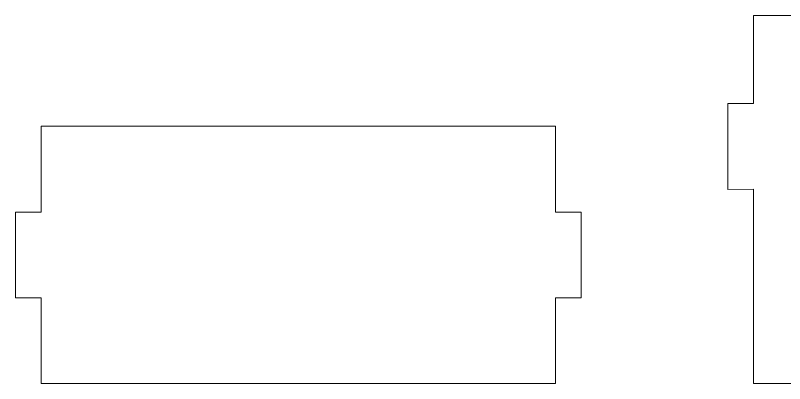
# Model space of a CAD drawing. Header units: inches. Extents: x 58 to 693, y 220 to 758.
# Drawn here: x 200.5 to 454.8, y 220.2 to 341.9 of the extents above; entities that cross this region are included whole.
import ezdxf

# ---------------------------------------------------------------- set-up
doc = ezdxf.new("R2010")
doc.units = ezdxf.units.IN
doc.header["$MEASUREMENT"] = 0
doc.layers.add('_U+0421_U+043B_U+043E_U+0439 1', color=7, linetype='Continuous')

# ---------------------------------------------------------------- blocks, each defined once
blk = doc.blocks.new('block 2')
at = {"layer": '_U+0421_U+043B_U+043E_U+0439 1', "color": 1, "lineweight": 9, "true_color": 0xff0000}
blk.add_lwpolyline([(444.52, 284.4), (444.52, 220.18), (614.59, 220.18), (614.63, 284.39), (623.13, 284.4), (623.09, 312.73), (614.59, 312.72), (614.59, 341.89), (444.52, 341.89), (444.52, 312.73), (436.05, 312.72), (436.09, 284.39), (444.52, 284.4)], dxfattribs=at)
blk.add_open_spline([(379.11, 248.54), (379.11, 248.54), (379.11, 220.18), (379.11, 220.18), (379.11, 220.18), (209.03, 220.18), (209.03, 220.18), (209.03, 223.71), (209.03, 244.98), (209.03, 248.54), (209.03, 248.54), (200.53, 248.54), (200.53, 248.54), (200.53, 248.54), (200.53, 276.87), (200.53, 276.87), (200.53, 276.87), (209.03, 276.87), (209.03, 276.87), (209.03, 276.87), (209.03, 305.22), (209.03, 305.22), (209.03, 305.22), (379.11, 305.22), (379.11, 305.22), (379.11, 305.22), (379.11, 276.87), (379.11, 276.87), (379.11, 276.87), (387.62, 276.87), (387.62, 276.87), (387.62, 276.87), (387.62, 248.54), (387.62, 248.54), (387.62, 248.54), (379.11, 248.54), (379.11, 248.54)], degree=3, knots=[0, 0, 0, 0, 1, 1, 1, 2, 2, 2, 3, 3, 3, 4, 4, 4, 5, 5, 5, 6, 6, 6, 7, 7, 7, 8, 8, 8, 9, 9, 9, 10, 10, 10, 11, 11, 11, 12, 12, 12, 12], dxfattribs=at)

msp = doc.modelspace()

# ---------------------------------------------------------------- block references
at = {"layer": '_U+0421_U+043B_U+043E_U+0439 1'}
msp.add_blockref('block 2', (0, 0), dxfattribs=at)

doc.saveas('drawing.dxf')
